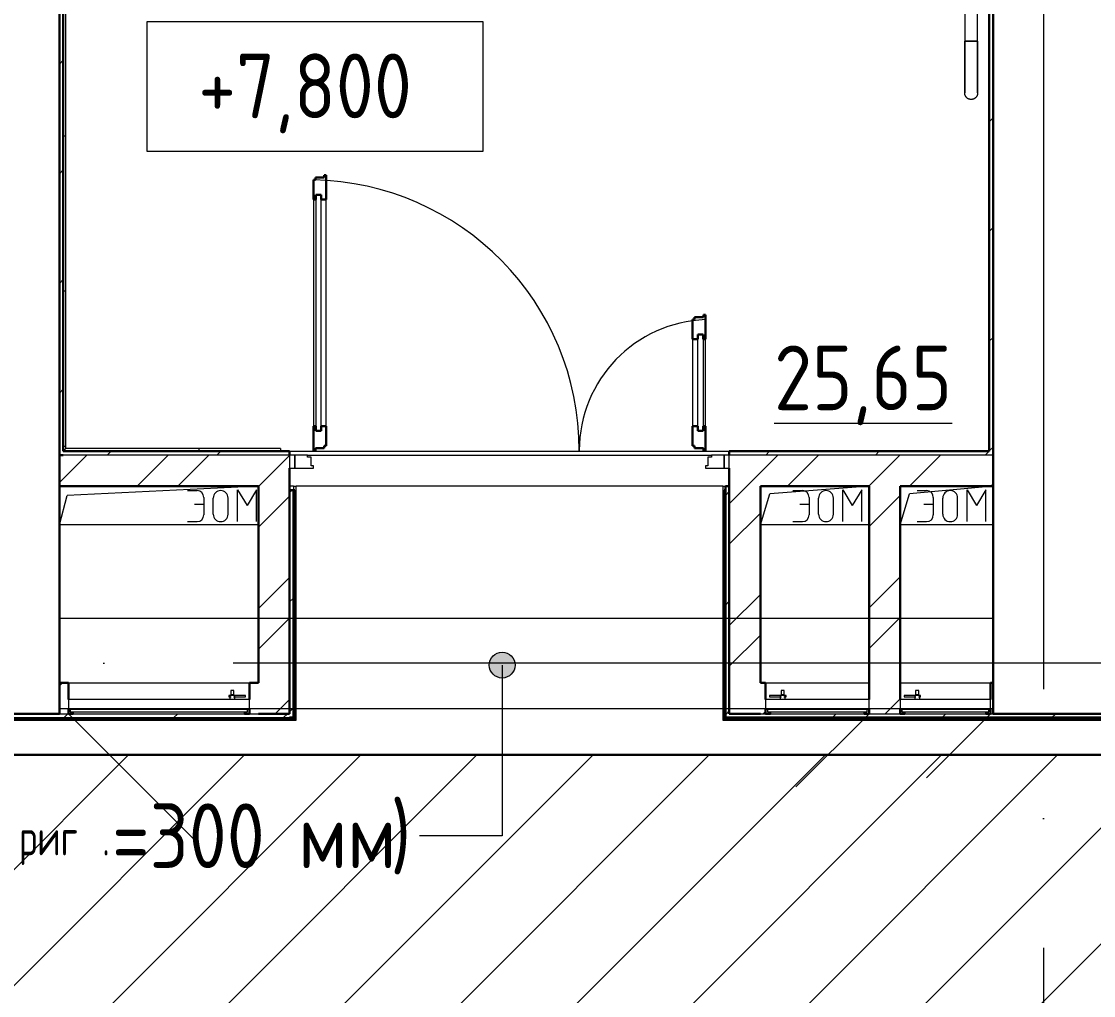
# Model space of a CAD drawing. Header units: millimetres. Extents: x -259809 to 472825, y -397243 to 31861.
# Drawn here: x 264220 to 268364, y -363137 to -359371 of the extents above; entities that cross this region are included whole.
import ezdxf

# ---------------------------------------------------------------- set-up
doc = ezdxf.new("R2010")
doc.units = ezdxf.units.MM
doc.linetypes.add('ADSK_Линия сетки', pattern=[25, 20, -2.5, 0, -2.5])
doc.linetypes.add('ADSK_Сверху', pattern=[450, 300, -150])
for name, color, linetype, lineweight in [('Аннотация', 252, 'Continuous', 18), ('Двери', 252, 'Continuous', 9), ('Линии', 7, 'Continuous', 9), ('лс', 5, 'Continuous', 30), ('Марки помещений', 252, 'Continuous', 20), ('Оборудование', 8, 'Continuous', 18), ('Ограждение', 252, 'Continuous', 9), ('Оси', 252, 'Continuous', 9), ('Отметки', 252, 'Continuous', 9), ('Перекрытие', 252, 'Continuous', 18), ('Стены внутренние', 252, 'Continuous', 18), ('Стены наружные', 252, 'Continuous', 18), ('Стены штриховка', 7, 'Continuous', 9)]:
    doc.layers.add(name, color=color, linetype=linetype, lineweight=lineweight)
doc.layers.add('Двери открывание', color=7, linetype='Continuous', lineweight=9, true_color=0xc0c0c0)
doc.styles.add('GOST Common_2', font='', dxfattribs={"width": 0.9, "height": 250})
doc.styles.add('GOST Common_3', font='', dxfattribs={"height": 3.5})
doc.styles.get('GOST Common_2').set_extended_font_data('GOST type B')
doc.styles.get('GOST Common_3').set_extended_font_data('GOST 2.304 type A')

# ---------------------------------------------------------------- blocks, each defined once
blk = doc.blocks.new('3 этаж')
at = {"layer": 'Аннотация', "lineweight": 9, "true_color": 0x636466}
h = blk.add_hatch(color=251, dxfattribs=at)
edge = h.paths.add_edge_path()
edge.add_arc((266078.2, -9170.2), 50, 0, 360)
at = {"color": 251, "lineweight": 18, "true_color": 0x636466}
for p, q in [((265136.4, -8478.4), (264396.9, -8515.2)), ((264862.4, -8495.7), (264898.9, -8495.7)), ((265055.4, -8493.1), (265091.9, -8553.1)), ((265055.4, -8615.7), (265055.4, -8493.1)), ((265128.4, -8493.1), (265091.9, -8553.1)), ((265128.4, -8615.7), (265128.4, -8493.1)), ((267496.4, -8478.4), (267112.4, -8508.4)), ((267202.4, -8495.7), (267238.9, -8495.7)), ((267395.4, -8493.1), (267431.9, -8553.1)), ((267395.4, -8615.7), (267395.4, -8493.1)), ((267468.4, -8493.1), (267431.9, -8553.1)), ((267468.4, -8615.7), (267468.4, -8493.1)), ((267976.4, -8478.4), (267652.4, -8508.4)), ((267682.4, -8495.7), (267718.9, -8495.7)), ((267875.4, -8493.1), (267911.9, -8553.1)), ((267875.4, -8615.7), (267875.4, -8493.1)), ((267948.4, -8493.1), (267911.9, -8553.1)), ((267948.4, -8615.7), (267948.4, -8493.1)), ((264366.4, -8628.4), (264396.9, -8515.2)), ((264925, -8521.8), (264925, -8589.6)), ((264961.5, -8587), (264961.5, -8524.4)), ((265018.9, -8587), (265018.9, -8524.4)), ((267076.4, -8628.4), (267112.4, -8508.4)), ((267265, -8521.8), (267265, -8589.6)), ((267301.5, -8587), (267301.5, -8524.4)), ((267358.9, -8587), (267358.9, -8524.4)), ((267616.4, -8628.4), (267652.4, -8508.4)), ((267745, -8521.8), (267745, -8589.6)), ((267781.5, -8587), (267781.5, -8524.4)), ((267838.9, -8587), (267838.9, -8524.4)), ((264888.4, -8547.9), (264925, -8547.9)), ((267228.4, -8547.9), (267265, -8547.9)), ((267708.4, -8547.9), (267745, -8547.9)), ((264862.4, -8615.7), (264898.9, -8615.7)), ((267202.4, -8615.7), (267238.9, -8615.7)), ((267682.4, -8615.7), (267718.9, -8615.7)), ((265136.4, -8628.4), (264366.4, -8628.4)), ((267496.4, -8628.4), (267076.4, -8628.4)), ((267976.4, -8628.4), (267616.4, -8628.4))]:
    blk.add_line(p, q, dxfattribs=at)
for centre, radius, start, end in [((264898.9, -8521.8), 26.1, 0, 90), ((264990.2, -8524.4), 28.7, 0, 180), ((267238.9, -8521.8), 26.1, 0, 90), ((267330.2, -8524.4), 28.7, 0, 180), ((267718.9, -8521.8), 26.1, 0, 90), ((267810.2, -8524.4), 28.7, 0, 180), ((264898.9, -8589.6), 26.1, 270, 0), ((264990.2, -8587), 28.7, 180, 0), ((267238.9, -8589.6), 26.1, 270, 0), ((267330.2, -8587), 28.7, 180, 0), ((267718.9, -8589.6), 26.1, 270, 0), ((267810.2, -8587), 28.7, 180, 0)]:
    blk.add_arc(centre, radius, start, end, dxfattribs=at)
at = {"layer": 'Аннотация', "color": 251, "lineweight": 20, "true_color": 0x636466, "extrusion": (0, 0, -1)}
for p, q in [((266004.8, -6682.7), (264704.8, -6682.7)), ((264704.8, -6682.7), (264704.8, -7182.7)), ((266004.8, -7182.7), (266004.8, -6682.7)), ((264704.8, -7182.7), (266004.8, -7182.7))]:
    blk.add_line(p, q, dxfattribs=at)
at = {"layer": 'Аннотация', "color": 251, "lineweight": 9, "true_color": 0x636466}
for p, q in [((266078.2, -9170.2), (266078.2, -9830.1)), ((265765.4, -9830.1), (265759.1, -9830.1)), ((266078.2, -9830.1), (265765.4, -9830.1))]:
    blk.add_line(p, q, dxfattribs=at)
blk.add_circle((266078.2, -9170.2), 50, dxfattribs=at)
at = {"layer": 'Двери', "color": 251, "lineweight": 30, "true_color": 0x636466}
for p, q in [((265390.4, -7285.4), (265356.4, -7285.4)), ((265356.4, -7285.4), (265356.4, -7294.4)), ((265398.4, -7276.4), (265390.4, -7276.4)), ((265390.4, -7276.4), (265390.4, -7285.4)), ((265398.4, -7370.4), (265398.4, -7276.4)), ((265356.4, -7294.4), (265348.4, -7294.4)), ((265348.4, -7294.4), (265348.4, -7370.4)), ((265357.4, -7370.4), (265348.4, -7370.4)), ((265357.4, -7352.4), (265357.4, -7370.4)), ((265378.4, -7352.4), (265357.4, -7352.4)), ((265378.4, -7370.4), (265378.4, -7352.4)), ((265398.4, -7370.4), (265378.4, -7370.4)), ((266856.4, -7825.4), (266822.4, -7825.4)), ((266822.4, -7825.4), (266822.4, -7834.4)), ((266864.4, -7816.4), (266856.4, -7816.4)), ((266856.4, -7816.4), (266856.4, -7825.4)), ((266864.4, -7910.4), (266864.4, -7816.4)), ((266822.4, -7834.4), (266814.4, -7834.4)), ((266814.4, -7834.4), (266814.4, -7910.4)), ((266814.4, -7910.4), (266834.4, -7910.4)), ((266834.4, -7910.4), (266834.4, -7892.4)), ((266834.4, -7892.4), (266855.4, -7892.4)), ((266855.4, -7892.4), (266855.4, -7910.4)), ((266855.4, -7910.4), (266864.4, -7910.4)), ((265348.4, -8246.4), (265348.4, -8340.4)), ((265357.4, -8246.4), (265348.4, -8246.4)), ((265357.4, -8264.4), (265357.4, -8246.4)), ((265378.4, -8246.4), (265378.4, -8264.4)), ((265398.4, -8246.4), (265378.4, -8246.4)), ((265398.4, -8322.4), (265398.4, -8246.4)), ((266814.4, -8246.4), (266814.4, -8322.4)), ((266814.4, -8246.4), (266834.4, -8246.4)), ((266834.4, -8246.4), (266834.4, -8264.4)), ((266855.4, -8246.4), (266864.4, -8246.4)), ((266855.4, -8264.4), (266855.4, -8246.4)), ((266864.4, -8340.4), (266864.4, -8246.4)), ((265378.4, -8264.4), (265357.4, -8264.4)), ((266834.4, -8264.4), (266855.4, -8264.4)), ((265390.4, -8331.4), (265390.4, -8322.4)), ((265390.4, -8322.4), (265398.4, -8322.4)), ((266814.4, -8322.4), (266822.4, -8322.4)), ((266822.4, -8322.4), (266822.4, -8331.4)), ((265348.4, -8340.4), (265356.4, -8340.4)), ((265356.4, -8340.4), (265356.4, -8331.4)), ((265356.4, -8331.4), (265390.4, -8331.4)), ((266822.4, -8331.4), (266856.4, -8331.4)), ((266856.4, -8331.4), (266856.4, -8340.4)), ((266856.4, -8340.4), (266864.4, -8340.4))]:
    blk.add_line(p, q, dxfattribs=at)
at = {"layer": 'Двери', "color": 251, "true_color": 0x636466}
for p, q in [((265348.4, -7370.4), (265348.4, -8246.4)), ((265357.4, -7352.4), (265357.4, -8264.4)), ((265378.4, -7352.4), (265357.4, -7352.4)), ((265378.4, -8264.4), (265378.4, -7352.4)), ((265398.4, -8246.4), (265398.4, -7370.4)), ((266814.4, -7910.4), (266814.4, -8246.4)), ((266834.4, -8264.4), (266834.4, -7892.4)), ((266834.4, -7892.4), (266855.4, -7892.4)), ((266855.4, -7892.4), (266855.4, -8264.4)), ((266864.4, -8246.4), (266864.4, -7910.4)), ((265357.4, -8264.4), (265378.4, -8264.4)), ((266855.4, -8264.4), (266834.4, -8264.4)), ((265256.4, -8358.4), (265256.4, -8408.4)), ((265276.4, -8358.4), (265256.4, -8358.4)), ((265276.4, -8408.4), (265276.4, -8358.4)), ((265325.4, -8358.4), (265276.4, -8358.4)), ((265276.4, -8358.4), (265276.4, -8408.4)), ((265325.4, -8366.4), (265325.4, -8358.4)), ((265339.4, -8366.4), (265325.4, -8366.4)), ((265339.4, -8400.4), (265339.4, -8366.4)), ((266887.4, -8366.4), (266873.4, -8366.4)), ((266873.4, -8366.4), (266873.4, -8400.4)), ((266887.4, -8358.4), (266887.4, -8366.4)), ((266936.4, -8358.4), (266887.4, -8358.4)), ((266956.4, -8358.4), (266936.4, -8358.4)), ((266936.4, -8358.4), (266936.4, -8408.4)), ((266936.4, -8408.4), (266936.4, -8358.4)), ((266956.4, -8408.4), (266956.4, -8358.4)), ((265256.4, -8408.4), (265276.4, -8408.4)), ((265276.4, -8408.4), (265348.4, -8408.4)), ((265348.4, -8400.4), (265339.4, -8400.4)), ((265348.4, -8408.4), (265348.4, -8400.4)), ((266873.4, -8400.4), (266864.4, -8400.4)), ((266864.4, -8400.4), (266864.4, -8408.4)), ((266864.4, -8408.4), (266936.4, -8408.4)), ((266936.4, -8408.4), (266956.4, -8408.4))]:
    blk.add_line(p, q, dxfattribs=at)
at = {"layer": 'Двери открывание', "color": 251, "true_color": 0x636466}
for centre, radius, start, end in [((265330.4, -8340.4), 1046, 0, 89.014), ((266882.4, -8340.4), 506, 92.0386, 180)]:
    blk.add_arc(centre, radius, start, end, dxfattribs=at)
at = {"layer": 'Линии', "color": 251, "linetype": 'ADSK_Сверху', "ltscale": 200, "true_color": 0x636466}
for p, q in [((264366.4, -8988.4), (267976.4, -8988.4)), ((264366.4, -9338.4), (267976.4, -9338.4))]:
    blk.add_line(p, q, dxfattribs=at)
at = {"layer": 'Оборудование', "color": 251, "true_color": 0x636466}
for p, q in [((265028.7, -9268.1), (265028.7, -9285.6)), ((265041, -9268.1), (265028.7, -9268.1)), ((265041, -9285.6), (265041, -9268.1)), ((267156.7, -9268.1), (267156.7, -9285.6)), ((267169, -9268.1), (267156.7, -9268.1)), ((267169, -9285.6), (267169, -9268.1)), ((267676.7, -9268.1), (267676.7, -9285.6)), ((267689, -9268.1), (267676.7, -9268.1)), ((267689, -9285.6), (267689, -9268.1)), ((264401.4, -9303.4), (264401.4, -9339.8)), ((265101.4, -9303.4), (264401.4, -9303.4)), ((265030, -9288.1), (265021.8, -9288.1)), ((265021.8, -9288.1), (265021.8, -9293.1)), ((265021.8, -9293.1), (265030, -9293.1)), ((265025.2, -9287.5), (265025.2, -9303.4)), ((265044.5, -9287.5), (265025.2, -9287.5)), ((265028.7, -9285.6), (265026.8, -9287.5)), ((265041, -9285.6), (265028.7, -9285.6)), ((265085.5, -9288.1), (265039.7, -9288.1)), ((265039.7, -9293.1), (265085.5, -9293.1)), ((265042.9, -9287.5), (265041, -9285.6)), ((265044.5, -9303.4), (265044.5, -9287.5)), ((265085.5, -9293.1), (265085.5, -9288.1)), ((265101.4, -9339.8), (265101.4, -9303.4)), ((267096.4, -9303.4), (267096.4, -9339.8)), ((267496.4, -9303.4), (267096.4, -9303.4)), ((267112.2, -9288.1), (267112.2, -9293.1)), ((267158, -9288.1), (267112.2, -9288.1)), ((267112.2, -9293.1), (267158, -9293.1)), ((267153.2, -9287.5), (267153.2, -9303.4)), ((267172.5, -9287.5), (267153.2, -9287.5)), ((267156.7, -9285.6), (267154.8, -9287.5)), ((267169, -9285.6), (267156.7, -9285.6)), ((267175.9, -9288.1), (267167.7, -9288.1)), ((267167.7, -9293.1), (267175.9, -9293.1)), ((267170.9, -9287.5), (267169, -9285.6)), ((267172.5, -9303.4), (267172.5, -9287.5)), ((267175.9, -9293.1), (267175.9, -9288.1)), ((267496.4, -9339.8), (267496.4, -9303.4)), ((267616.4, -9303.4), (267616.4, -9339.8)), ((267966.4, -9303.4), (267616.4, -9303.4)), ((267632.2, -9288.1), (267632.2, -9293.1)), ((267678, -9288.1), (267632.2, -9288.1)), ((267632.2, -9293.1), (267678, -9293.1)), ((267673.2, -9287.5), (267673.2, -9303.4)), ((267692.5, -9287.5), (267673.2, -9287.5)), ((267676.7, -9285.6), (267674.8, -9287.5)), ((267689, -9285.6), (267676.7, -9285.6)), ((267695.9, -9288.1), (267687.7, -9288.1)), ((267687.7, -9293.1), (267695.9, -9293.1)), ((267690.9, -9287.5), (267689, -9285.6)), ((267692.5, -9303.4), (267692.5, -9287.5)), ((267695.9, -9293.1), (267695.9, -9288.1)), ((267966.4, -9339.8), (267966.4, -9303.4)), ((264401.4, -9358.4), (264896.3, -9853.4)), ((264402.3, -9340.7), (265100.4, -9340.7)), ((264408.4, -9340.7), (264408.4, -9350.5)), ((264409.3, -9351.4), (265093.4, -9351.4)), ((264420.4, -9353), (264420.4, -9358.4)), ((264420.4, -9358.4), (265082.4, -9358.4)), ((265082.4, -9358.4), (265082.4, -9353)), ((265094.4, -9350.5), (265094.4, -9340.7)), ((267097.3, -9340.7), (267495.4, -9340.7)), ((267103.4, -9340.7), (267103.4, -9350.5)), ((267104.3, -9351.4), (267488.4, -9351.4)), ((267115.4, -9353), (267115.4, -9358.4)), ((267115.4, -9358.4), (267477.4, -9358.4)), ((267496.4, -9358.4), (267213.5, -9641.3)), ((267477.4, -9358.4), (267477.4, -9353)), ((267489.4, -9350.5), (267489.4, -9340.7)), ((267617.3, -9340.7), (267965.4, -9340.7)), ((267623.4, -9340.7), (267623.4, -9350.5)), ((267624.3, -9351.4), (267958.4, -9351.4)), ((267635.4, -9353), (267635.4, -9358.4)), ((267635.4, -9358.4), (267947.4, -9358.4)), ((267966.4, -9358.4), (267718.9, -9605.9)), ((267938.4, -9350.5), (267938.4, -9351.7)), ((267938.4, -9351.7), (267938.4, -9350.5)), ((267947.4, -9358.4), (267947.4, -9353)), ((267959.4, -9350.5), (267959.4, -9340.7))]:
    blk.add_line(p, q, dxfattribs=at)
for points, knots in [([(264401.4, -9339.8), (264401.4, -9339.9), (264401.4, -9340.1), (264401.5, -9340.3), (264401.6, -9340.5), (264401.8, -9340.6), (264401.9, -9340.7), (264402.1, -9340.7), (264402.2, -9340.7), (264402.3, -9340.7)], [-1, -1, -1, -1, -0.833333, -0.666667, -0.5, -0.333333, -0.25, -0.166667, 0, 0, 0, 0]), ([(264408.4, -9350.5), (264408.4, -9350.6), (264408.4, -9350.7), (264408.5, -9351), (264408.6, -9351.1), (264408.7, -9351.2), (264408.8, -9351.3), (264408.9, -9351.4), (264409.1, -9351.4), (264409.2, -9351.4), (264409.3, -9351.4)], [-1, -1, -1, -1, -0.833333, -0.666667, -0.541667, -0.416667, -0.333333, -0.25, -0.166667, 0, 0, 0, 0]), ([(264418.8, -9351.4), (264419, -9351.4), (264419.2, -9351.5), (264419.4, -9351.6), (264419.6, -9351.6), (264419.8, -9351.8), (264419.9, -9351.9), (264420, -9352), (264420.2, -9352.2), (264420.2, -9352.4), (264420.3, -9352.6), (264420.4, -9352.8), (264420.4, -9353)], [-1, -1, -1, -1, -0.833333, -0.75, -0.666667, -0.583333, -0.5, -0.416667, -0.333333, -0.25, -0.166667, 0, 0, 0, 0]), ([(265082.4, -9353), (265082.4, -9352.8), (265082.4, -9352.6), (265082.5, -9352.4), (265082.6, -9352.2), (265082.7, -9352), (265082.8, -9351.9), (265083, -9351.8), (265083.1, -9351.6), (265083.3, -9351.6), (265083.6, -9351.5), (265083.8, -9351.4), (265083.9, -9351.4)], [0, 0, 0, 0, 0.166667, 0.25, 0.333333, 0.416667, 0.5, 0.583333, 0.666667, 0.75, 0.833333, 1, 1, 1, 1]), ([(265093.4, -9351.4), (265093.5, -9351.4), (265093.6, -9351.4), (265093.8, -9351.4), (265093.9, -9351.3), (265094, -9351.2), (265094.1, -9351.1), (265094.2, -9351), (265094.3, -9350.7), (265094.4, -9350.6), (265094.4, -9350.5)], [0, 0, 0, 0, 0.166667, 0.25, 0.333333, 0.416667, 0.541667, 0.666667, 0.833333, 1, 1, 1, 1]), ([(265100.4, -9340.7), (265100.5, -9340.7), (265100.6, -9340.7), (265100.8, -9340.7), (265100.9, -9340.6), (265101.1, -9340.5), (265101.2, -9340.3), (265101.3, -9340.1), (265101.4, -9339.9), (265101.4, -9339.8)], [0, 0, 0, 0, 0.166667, 0.25, 0.333333, 0.5, 0.666667, 0.833333, 1, 1, 1, 1]), ([(267096.4, -9339.8), (267096.4, -9339.9), (267096.4, -9340.1), (267096.5, -9340.3), (267096.6, -9340.4), (267096.7, -9340.6), (267096.9, -9340.7), (267097.1, -9340.7), (267097.2, -9340.7), (267097.3, -9340.7)], [0, 0, 0, 0, 0.166667, 0.333333, 0.458333, 0.583333, 0.708333, 0.833333, 1, 1, 1, 1]), ([(267103.4, -9350.5), (267103.4, -9350.6), (267103.4, -9350.7), (267103.5, -9351), (267103.6, -9351.1), (267103.7, -9351.2), (267103.8, -9351.3), (267103.9, -9351.4), (267104.1, -9351.4), (267104.2, -9351.4), (267104.3, -9351.4)], [0, 0, 0, 0, 0.166667, 0.333333, 0.458333, 0.583333, 0.666667, 0.75, 0.833333, 1, 1, 1, 1]), ([(267113.8, -9351.4), (267114, -9351.4), (267114.2, -9351.5), (267114.4, -9351.6), (267114.6, -9351.6), (267114.8, -9351.8), (267114.9, -9351.9), (267115, -9352), (267115.2, -9352.2), (267115.2, -9352.4), (267115.3, -9352.6), (267115.4, -9352.8), (267115.4, -9353)], [0, 0, 0, 0, 0.166667, 0.25, 0.333333, 0.416667, 0.5, 0.583333, 0.666667, 0.75, 0.833333, 1, 1, 1, 1]), ([(267477.4, -9353), (267477.4, -9352.8), (267477.4, -9352.6), (267477.5, -9352.4), (267477.6, -9352.2), (267477.7, -9352), (267477.8, -9351.9), (267478, -9351.8), (267478.1, -9351.6), (267478.3, -9351.6), (267478.6, -9351.5), (267478.8, -9351.4), (267478.9, -9351.4)], [-1, -1, -1, -1, -0.833333, -0.75, -0.666667, -0.583333, -0.5, -0.416667, -0.333333, -0.25, -0.166667, 0, 0, 0, 0]), ([(267488.4, -9351.4), (267488.5, -9351.4), (267488.6, -9351.4), (267488.8, -9351.4), (267488.9, -9351.3), (267489, -9351.2), (267489.1, -9351.1), (267489.2, -9351), (267489.3, -9350.7), (267489.4, -9350.6), (267489.4, -9350.5)], [-1, -1, -1, -1, -0.833333, -0.75, -0.666667, -0.583333, -0.458333, -0.333333, -0.166667, 0, 0, 0, 0]), ([(267495.4, -9340.7), (267495.5, -9340.7), (267495.6, -9340.7), (267495.8, -9340.7), (267496, -9340.6), (267496.1, -9340.4), (267496.3, -9340.3), (267496.3, -9340.1), (267496.4, -9339.9), (267496.4, -9339.8)], [-1, -1, -1, -1, -0.833333, -0.75, -0.583333, -0.458333, -0.333333, -0.166667, 0, 0, 0, 0]), ([(267616.4, -9339.8), (267616.4, -9339.9), (267616.4, -9340.1), (267616.5, -9340.3), (267616.6, -9340.4), (267616.7, -9340.6), (267616.9, -9340.7), (267617.1, -9340.7), (267617.2, -9340.7), (267617.3, -9340.7)], [0, 0, 0, 0, 0.166667, 0.333333, 0.458333, 0.583333, 0.708333, 0.833333, 1, 1, 1, 1]), ([(267623.4, -9350.5), (267623.4, -9350.6), (267623.4, -9350.7), (267623.5, -9351), (267623.6, -9351.1), (267623.7, -9351.2), (267623.8, -9351.3), (267623.9, -9351.4), (267624.1, -9351.4), (267624.2, -9351.4), (267624.3, -9351.4)], [0, 0, 0, 0, 0.166667, 0.333333, 0.458333, 0.583333, 0.666667, 0.75, 0.833333, 1, 1, 1, 1]), ([(267633.8, -9351.4), (267634, -9351.4), (267634.2, -9351.5), (267634.4, -9351.6), (267634.6, -9351.6), (267634.8, -9351.8), (267634.9, -9351.9), (267635, -9352), (267635.2, -9352.2), (267635.2, -9352.4), (267635.3, -9352.6), (267635.4, -9352.8), (267635.4, -9353)], [0, 0, 0, 0, 0.166667, 0.25, 0.333333, 0.416667, 0.5, 0.583333, 0.666667, 0.75, 0.833333, 1, 1, 1, 1]), ([(267947.4, -9353), (267947.4, -9352.8), (267947.4, -9352.6), (267947.5, -9352.4), (267947.6, -9352.2), (267947.7, -9352), (267947.8, -9351.9), (267948, -9351.8), (267948.1, -9351.6), (267948.3, -9351.6), (267948.6, -9351.5), (267948.8, -9351.4), (267948.9, -9351.4)], [-1, -1, -1, -1, -0.833333, -0.75, -0.666667, -0.583333, -0.5, -0.416667, -0.333333, -0.25, -0.166667, 0, 0, 0, 0]), ([(267958.4, -9351.4), (267958.5, -9351.4), (267958.6, -9351.4), (267958.8, -9351.4), (267958.9, -9351.3), (267959, -9351.2), (267959.1, -9351.1), (267959.2, -9351), (267959.3, -9350.7), (267959.4, -9350.6), (267959.4, -9350.5)], [-1, -1, -1, -1, -0.833333, -0.75, -0.666667, -0.583333, -0.458333, -0.333333, -0.166667, 0, 0, 0, 0]), ([(267965.4, -9340.7), (267965.5, -9340.7), (267965.6, -9340.7), (267965.8, -9340.7), (267966, -9340.6), (267966.1, -9340.4), (267966.3, -9340.3), (267966.3, -9340.1), (267966.4, -9339.9), (267966.4, -9339.8)], [-1, -1, -1, -1, -0.833333, -0.75, -0.583333, -0.458333, -0.333333, -0.166667, 0, 0, 0, 0])]:
    blk.add_open_spline(points, degree=3, knots=knots, dxfattribs=at)
at = {"layer": 'Ограждение', "color": 251, "true_color": 0x636466}
for p, q in [((267866.4, -6464.3), (267866.4, -6758.4)), ((267916.4, -6758.4), (267916.4, -6464.3)), ((264391.4, -8333.4), (264391.4, -6543.4)), ((267866.4, -6758.4), (267916.4, -6758.4)), ((267866.4, -6758.4), (267866.4, -6766.4)), ((267866.4, -6760.6), (267866.4, -6758.4)), ((267891.4, -6758.4), (267866.4, -6758.4)), ((267866.4, -6768.6), (267866.4, -6760.6)), ((267866.4, -6766.4), (267866.4, -6774.4)), ((267866.4, -6776.6), (267866.4, -6768.6)), ((267866.4, -6774.4), (267866.4, -6782.4)), ((267866.4, -6784.5), (267866.4, -6776.6)), ((267866.4, -6782.4), (267866.4, -6790.3)), ((267866.4, -6792.4), (267866.4, -6784.5)), ((267866.4, -6790.3), (267866.4, -6798.2)), ((267866.4, -6800.3), (267866.4, -6792.4)), ((267916.4, -6758.4), (267891.4, -6758.4)), ((267916.4, -6758.4), (267916.4, -6766.4)), ((267916.4, -6760.6), (267916.4, -6758.4)), ((267916.4, -6768.6), (267916.4, -6760.6)), ((267916.4, -6766.4), (267916.4, -6774.4)), ((267916.4, -6776.6), (267916.4, -6768.6)), ((267916.4, -6774.4), (267916.4, -6782.4)), ((267916.4, -6784.5), (267916.4, -6776.6)), ((267916.4, -6782.4), (267916.4, -6790.3)), ((267916.4, -6792.4), (267916.4, -6784.5)), ((267916.4, -6790.3), (267916.4, -6798.2)), ((267916.4, -6800.3), (267916.4, -6792.4)), ((267866.4, -6798.2), (267866.4, -6806)), ((267866.4, -6808.1), (267866.4, -6800.3)), ((267866.4, -6806), (267866.4, -6813.7)), ((267866.4, -6815.8), (267866.4, -6808.1)), ((267866.4, -6813.7), (267866.4, -6821.4)), ((267866.4, -6823.4), (267866.4, -6815.8)), ((267866.4, -6821.4), (267866.4, -6828.9)), ((267866.4, -6830.9), (267866.4, -6823.4)), ((267866.4, -6828.9), (267866.4, -6836.3)), ((267866.4, -6838.3), (267866.4, -6830.9)), ((267866.4, -6836.3), (267866.4, -6843.6)), ((267866.4, -6845.6), (267866.4, -6838.3)), ((267916.4, -6798.2), (267916.4, -6806)), ((267916.4, -6808.1), (267916.4, -6800.3)), ((267916.4, -6806), (267916.4, -6813.7)), ((267916.4, -6815.8), (267916.4, -6808.1)), ((267916.4, -6813.7), (267916.4, -6821.4)), ((267916.4, -6823.4), (267916.4, -6815.8)), ((267916.4, -6821.4), (267916.4, -6828.9)), ((267916.4, -6830.9), (267916.4, -6823.4)), ((267916.4, -6828.9), (267916.4, -6836.3)), ((267916.4, -6838.3), (267916.4, -6830.9)), ((267916.4, -6836.3), (267916.4, -6843.6)), ((267916.4, -6845.6), (267916.4, -6838.3)), ((267866.4, -6843.6), (267866.4, -6850.8)), ((267866.4, -6852.7), (267866.4, -6845.6)), ((267866.4, -6850.8), (267866.4, -6857.8)), ((267866.4, -6859.7), (267866.4, -6852.7)), ((267866.4, -6857.8), (267866.4, -6864.7)), ((267866.4, -6866.5), (267866.4, -6859.7)), ((267866.4, -6864.7), (267866.4, -6871.4)), ((267866.4, -6873.1), (267866.4, -6866.5)), ((267866.4, -6871.4), (267866.4, -6877.9)), ((267866.4, -6879.6), (267866.4, -6873.1)), ((267866.4, -6877.9), (267866.4, -6884.2)), ((267866.4, -6885.9), (267866.4, -6879.6)), ((267916.4, -6843.6), (267916.4, -6850.8)), ((267916.4, -6852.7), (267916.4, -6845.6)), ((267916.4, -6850.8), (267916.4, -6857.8)), ((267916.4, -6859.7), (267916.4, -6852.7)), ((267916.4, -6857.8), (267916.4, -6864.7)), ((267916.4, -6866.5), (267916.4, -6859.7)), ((267916.4, -6864.7), (267916.4, -6871.4)), ((267916.4, -6873.1), (267916.4, -6866.5)), ((267916.4, -6871.4), (267916.4, -6877.9)), ((267916.4, -6879.6), (267916.4, -6873.1)), ((267916.4, -6877.9), (267916.4, -6884.2)), ((267916.4, -6885.9), (267916.4, -6879.6)), ((267866.4, -6884.2), (267866.4, -6890.3)), ((267866.4, -6891.9), (267866.4, -6885.9)), ((267866.4, -6890.3), (267866.4, -6896.2)), ((267866.4, -6897.8), (267866.4, -6891.9)), ((267866.4, -6896.2), (267866.4, -6901.9)), ((267866.4, -6903.4), (267866.4, -6897.8)), ((267866.4, -6901.9), (267866.4, -6907.4)), ((267866.4, -6908.8), (267866.4, -6903.4)), ((267866.4, -6907.4), (267866.4, -6912.6)), ((267866.4, -6914), (267866.4, -6908.8)), ((267866.4, -6912.6), (267866.4, -6917.6)), ((267866.4, -6918.9), (267866.4, -6914)), ((267866.4, -6917.6), (267866.4, -6922.3)), ((267866.4, -6923.5), (267866.4, -6918.9)), ((267916.4, -6884.2), (267916.4, -6890.3)), ((267916.4, -6891.9), (267916.4, -6885.9)), ((267916.4, -6890.3), (267916.4, -6896.2)), ((267916.4, -6897.8), (267916.4, -6891.9)), ((267916.4, -6896.2), (267916.4, -6901.9)), ((267916.4, -6903.4), (267916.4, -6897.8)), ((267916.4, -6901.9), (267916.4, -6907.4)), ((267916.4, -6908.8), (267916.4, -6903.4)), ((267916.4, -6907.4), (267916.4, -6912.6)), ((267916.4, -6914), (267916.4, -6908.8)), ((267916.4, -6912.6), (267916.4, -6917.6)), ((267916.4, -6918.9), (267916.4, -6914)), ((267916.4, -6917.6), (267916.4, -6922.3)), ((267916.4, -6923.5), (267916.4, -6918.9)), ((267866.4, -6922.3), (267866.4, -6926.7)), ((267866.4, -6927.9), (267866.4, -6923.5)), ((267866.4, -6926.7), (267866.4, -6930.9)), ((267866.4, -6932), (267866.4, -6927.9)), ((267866.4, -6930.9), (267866.4, -6934.8)), ((267866.4, -6935.8), (267866.4, -6932)), ((267866.4, -6934.8), (267866.4, -6938.5)), ((267866.4, -6939.4), (267866.4, -6935.8)), ((267866.4, -6938.5), (267866.4, -6941.8)), ((267866.4, -6942.7), (267866.4, -6939.4)), ((267866.4, -6941.8), (267866.4, -6944.9)), ((267866.4, -6945.6), (267866.4, -6942.7)), ((267866.4, -6944.9), (267866.4, -6947.6)), ((267866.4, -6948.3), (267866.4, -6945.6)), ((267866.4, -6947.6), (267866.4, -6950)), ((267866.4, -6950.7), (267866.4, -6948.3)), ((267866.4, -6950), (267866.4, -6952.2)), ((267866.4, -6952.7), (267866.4, -6950.7)), ((267866.4, -6952.2), (267866.4, -6954)), ((267866.4, -6954.5), (267866.4, -6952.7)), ((267866.4, -6954), (267866.4, -6955.5)), ((267866.4, -6955.9), (267866.4, -6954.5)), ((267866.4, -6955.5), (267866.4, -6956.7)), ((267866.4, -6957), (267866.4, -6955.9)), ((267866.4, -6956.7), (267866.4, -6957.6)), ((267866.4, -6957.8), (267866.4, -6957)), ((267866.4, -6957.6), (267866.4, -6958.2)), ((267866.4, -6958.3), (267866.4, -6957.8)), ((267866.4, -6958.2), (267866.4, -6958.4)), ((267866.4, -6958.4), (267866.4, -6958.3)), ((267866.4, -6958.7), (267866.4, -6958.4)), ((267866.4, -6958.4), (267866.4, -6958.4)), ((267866.4, -6959.7), (267866.4, -6958.7)), ((267866.5, -6960.7), (267866.4, -6959.7)), ((267866.6, -6961.7), (267866.5, -6960.7)), ((267866.7, -6962.7), (267866.6, -6961.7)), ((267866.9, -6963.7), (267866.7, -6962.7)), ((267916, -6962.4), (267915.9, -6963.4)), ((267916.2, -6961.4), (267916, -6962.4)), ((267916.3, -6960.4), (267916.2, -6961.4)), ((267916.4, -6958.4), (267916.3, -6959.4)), ((267916.3, -6959.4), (267916.3, -6960.4)), ((267916.4, -6922.3), (267916.4, -6926.7)), ((267916.4, -6927.9), (267916.4, -6923.5)), ((267916.4, -6926.7), (267916.4, -6930.9)), ((267916.4, -6932), (267916.4, -6927.9)), ((267916.4, -6930.9), (267916.4, -6934.8)), ((267916.4, -6935.8), (267916.4, -6932)), ((267916.4, -6934.8), (267916.4, -6938.5)), ((267916.4, -6939.4), (267916.4, -6935.8)), ((267916.4, -6938.5), (267916.4, -6941.8)), ((267916.4, -6942.7), (267916.4, -6939.4)), ((267916.4, -6941.8), (267916.4, -6944.9)), ((267916.4, -6945.6), (267916.4, -6942.7)), ((267916.4, -6944.9), (267916.4, -6947.6)), ((267916.4, -6948.3), (267916.4, -6945.6)), ((267916.4, -6947.6), (267916.4, -6950)), ((267916.4, -6950.7), (267916.4, -6948.3)), ((267916.4, -6950), (267916.4, -6952.2)), ((267916.4, -6952.7), (267916.4, -6950.7)), ((267916.4, -6952.2), (267916.4, -6954)), ((267916.4, -6954.5), (267916.4, -6952.7)), ((267916.4, -6954), (267916.4, -6955.5)), ((267916.4, -6955.9), (267916.4, -6954.5)), ((267916.4, -6955.5), (267916.4, -6956.7)), ((267916.4, -6957), (267916.4, -6955.9)), ((267916.4, -6956.7), (267916.4, -6957.6)), ((267916.4, -6957.8), (267916.4, -6957)), ((267916.4, -6957.6), (267916.4, -6958.2)), ((267916.4, -6958.3), (267916.4, -6957.8)), ((267916.4, -6958.2), (267916.4, -6958.4)), ((267916.4, -6958.4), (267916.4, -6958.3)), ((267916.4, -6958.4), (267916.4, -6958.4)), ((267867.1, -6964.6), (267866.9, -6963.7)), ((267867.4, -6965.6), (267867.1, -6964.6)), ((267867.7, -6966.6), (267867.4, -6965.6)), ((267868.1, -6967.5), (267867.7, -6966.6)), ((267868.4, -6968.4), (267868.1, -6967.5)), ((267868.9, -6969.3), (267868.4, -6968.4)), ((267869.3, -6970.2), (267868.9, -6969.3)), ((267869.8, -6971.1), (267869.3, -6970.2)), ((267870.3, -6972), (267869.8, -6971.1)), ((267870.9, -6972.8), (267870.3, -6972)), ((267871.5, -6973.6), (267870.9, -6972.8)), ((267872.1, -6974.4), (267871.5, -6973.6)), ((267872.7, -6975.1), (267872.1, -6974.4)), ((267873.4, -6975.9), (267872.7, -6975.1)), ((267874.1, -6976.6), (267873.4, -6975.9)), ((267874.9, -6977.2), (267874.1, -6976.6)), ((267875.6, -6977.9), (267874.9, -6977.2)), ((267876.4, -6978.5), (267875.6, -6977.9)), ((267877.2, -6979.1), (267876.4, -6978.5)), ((267878.1, -6979.6), (267877.2, -6979.1)), ((267878.9, -6980.1), (267878.1, -6979.6)), ((267879.8, -6980.6), (267878.9, -6980.1)), ((267880.7, -6981.1), (267879.8, -6980.6)), ((267881.6, -6981.5), (267880.7, -6981.1)), ((267882.6, -6981.8), (267881.6, -6981.5)), ((267883.5, -6982.2), (267882.6, -6981.8)), ((267884.4, -6982.5), (267883.5, -6982.2)), ((267885.4, -6982.7), (267884.4, -6982.5)), ((267886.4, -6982.9), (267885.4, -6982.7)), ((267887.4, -6983.1), (267886.4, -6982.9)), ((267888.4, -6983.3), (267887.4, -6983.1)), ((267889.4, -6983.4), (267888.4, -6983.3)), ((267890.4, -6983.4), (267889.4, -6983.4)), ((267891.4, -6983.4), (267890.4, -6983.4)), ((267891.6, -6983.4), (267891.4, -6983.4)), ((267892.6, -6983.4), (267891.6, -6983.4)), ((267893.6, -6983.3), (267892.6, -6983.4)), ((267894.6, -6983.2), (267893.6, -6983.3)), ((267895.6, -6983.1), (267894.6, -6983.2)), ((267896.6, -6982.9), (267895.6, -6983.1)), ((267897.6, -6982.7), (267896.6, -6982.9)), ((267898.5, -6982.4), (267897.6, -6982.7)), ((267899.5, -6982.1), (267898.5, -6982.4)), ((267900.4, -6981.7), (267899.5, -6982.1)), ((267901.3, -6981.4), (267900.4, -6981.7)), ((267902.2, -6980.9), (267901.3, -6981.4)), ((267903.1, -6980.5), (267902.2, -6980.9)), ((267904, -6980), (267903.1, -6980.5)), ((267904.9, -6979.5), (267904, -6980)), ((267905.7, -6978.9), (267904.9, -6979.5)), ((267906.5, -6978.3), (267905.7, -6978.9)), ((267907.3, -6977.7), (267906.5, -6978.3)), ((267908, -6977.1), (267907.3, -6977.7)), ((267908.8, -6976.4), (267908, -6977.1)), ((267909.5, -6975.7), (267908.8, -6976.4)), ((267910.2, -6974.9), (267909.5, -6975.7)), ((267910.8, -6974.2), (267910.2, -6974.9)), ((267911.4, -6973.4), (267910.8, -6974.2)), ((267912, -6972.6), (267911.4, -6973.4)), ((267912.5, -6971.7), (267912, -6972.6)), ((267913.1, -6970.9), (267912.5, -6971.7)), ((267913.5, -6970), (267913.1, -6970.9)), ((267914, -6969.1), (267913.5, -6970)), ((267914.4, -6968.2), (267914, -6969.1)), ((267914.8, -6967.3), (267914.4, -6968.2)), ((267915.1, -6966.3), (267914.8, -6967.3)), ((267915.4, -6965.4), (267915.1, -6966.3)), ((267915.6, -6964.4), (267915.4, -6965.4)), ((267915.9, -6963.4), (267915.6, -6964.4)), ((264391.4, -8333.4), (264381.4, -8343.4)), ((265221.4, -8333.4), (264391.4, -8333.4)), ((265221.4, -8333.4), (265221.4, -8343.4)), ((265271.4, -8478.4), (265281.4, -8478.4)), ((265271.4, -8478.4), (265271.4, -8493.4)), ((265281.4, -9383.4), (265281.4, -8478.4)), ((266931.4, -8478.4), (266941.4, -8478.4)), ((266931.4, -8478.4), (266931.4, -9383.4)), ((263336.4, -9383.4), (265281.4, -9383.4)), ((265281.4, -9383.4), (265276.4, -9378.4)), ((266931.4, -9383.4), (266936.4, -9378.4)), ((266931.4, -9383.4), (270186.4, -9383.4))]:
    blk.add_line(p, q, dxfattribs=at)
at = {"layer": 'Ограждение', "color": 251, "linetype": 'Continuous', "true_color": 0x636466}
for p, q in [((264381.4, -7123.7), (264391.4, -7123.7)), ((264381.4, -7723.7), (264391.4, -7723.7)), ((264381.4, -8323.7), (264391.4, -8323.7)), ((264907.3, -8343.4), (264907.3, -8333.4))]:
    blk.add_line(p, q, dxfattribs=at)
at = {"layer": 'Оси', "color": 251, "linetype": 'ADSK_Линия сетки', "ltscale": 200, "true_color": 0x636466}
for p, q in [((268171.4, -263.4), (268171.4, -30119.6)), ((314038.7, -9163.4), (237099.1, -9163.4))]:
    blk.add_line(p, q, dxfattribs=at)
at = {"layer": 'Отметки', "color": 251, "lineweight": 20, "true_color": 0x636466}
blk.add_line((265339.3, -7182.7), (265354.8, -7182.7), dxfattribs=at)
at = {"layer": 'Перекрытие', "color": 251, "true_color": 0x636466}
for p, q in [((265136.4, -8628.4), (264366.4, -8628.4)), ((267496.4, -8628.4), (267076.4, -8628.4)), ((267976.4, -8628.4), (267616.4, -8628.4))]:
    blk.add_line(p, q, dxfattribs=at)
at = {"layer": 'Стены внутренние', "color": 251, "lineweight": 30, "true_color": 0x636466}
for p, q in [((264366.4, -8358.4), (264366.4, -1163.4)), ((264366.4, -9358.4), (264366.4, -8478.4)), ((267976.4, -8478.4), (267976.4, -9358.4)), ((263976.4, -9358.4), (264366.4, -9358.4))]:
    blk.add_line(p, q, dxfattribs=at)
at = {"layer": 'Стены наружные', "color": 251, "lineweight": 30, "true_color": 0x636466}
for p, q in [((264381.4, -8343.4), (264381.4, -1178.4)), ((267961.4, -8343.4), (267961.4, -1178.4)), ((267976.4, -8478.4), (267976.4, -1163.4)), ((264381.4, -8358.4), (264366.4, -8358.4)), ((264366.4, -8478.4), (264366.4, -8358.4)), ((265256.4, -8343.4), (264381.4, -8343.4)), ((265256.4, -8358.4), (265256.4, -8343.4)), ((267961.4, -8343.4), (266956.4, -8343.4)), ((266956.4, -8343.4), (266956.4, -8358.4)), ((265256.4, -8408.4), (265256.4, -9358.4)), ((266956.4, -8408.4), (266956.4, -8478.4)), ((264366.4, -8478.4), (265136.4, -8478.4)), ((265136.4, -8478.4), (265136.4, -9238.4)), ((265276.4, -8493.4), (265256.4, -8493.4)), ((265271.4, -9373.4), (265271.4, -8493.4)), ((265276.4, -9378.4), (265276.4, -8493.4)), ((266941.4, -8493.4), (266936.4, -8493.4)), ((266936.4, -8493.4), (266936.4, -9378.4)), ((266956.4, -8478.4), (266941.4, -8478.4)), ((266941.4, -9373.4), (266941.4, -8478.4)), ((266956.4, -9358.4), (266956.4, -8478.4)), ((267076.4, -8478.4), (267496.4, -8478.4)), ((267076.4, -9238.4), (267076.4, -8478.4)), ((267496.4, -8478.4), (267496.4, -9303.4)), ((267616.4, -8478.4), (267976.4, -8478.4)), ((267616.4, -9303.4), (267616.4, -8478.4)), ((264401.4, -9238.4), (264366.4, -9238.4)), ((264401.4, -9303.4), (264401.4, -9238.4)), ((265136.4, -9238.4), (265101.4, -9238.4)), ((265101.4, -9238.4), (265101.4, -9303.4)), ((267096.4, -9238.4), (267076.4, -9238.4)), ((267096.4, -9303.4), (267096.4, -9238.4)), ((267976.4, -9238.4), (267966.4, -9238.4)), ((267966.4, -9238.4), (267966.4, -9303.4)), ((264401.4, -9358.4), (264401.4, -9340.1)), ((264420.4, -9358.4), (264401.4, -9358.4)), ((265101.4, -9358.4), (265082.4, -9358.4)), ((265101.4, -9340.1), (265101.4, -9358.4)), ((265136.4, -9358.4), (265256.4, -9358.4)), ((266956.4, -9358.4), (267076.4, -9358.4)), ((267096.4, -9358.4), (267096.4, -9340.1)), ((267115.4, -9358.4), (267096.4, -9358.4)), ((267496.4, -9358.4), (267477.4, -9358.4)), ((267496.4, -9340.1), (267496.4, -9358.4)), ((267616.4, -9358.4), (267616.4, -9340.1)), ((267635.4, -9358.4), (267616.4, -9358.4)), ((267966.4, -9358.4), (267947.4, -9358.4)), ((267966.4, -9340.1), (267966.4, -9358.4)), ((270161.8, -9358.4), (267976.4, -9358.4)), ((263351.4, -9378.4), (265276.4, -9378.4)), ((265256.4, -9373.4), (265271.4, -9373.4)), ((266936.4, -9378.4), (270161.8, -9378.4)), ((266941.4, -9373.4), (270161.8, -9373.4))]:
    blk.add_line(p, q, dxfattribs=at)
at = {"layer": 'Стены наружные', "color": 251, "linetype": 'Continuous', "lineweight": 9, "true_color": 0x636466}
for p, q in [((264366.4, -6846.3), (264381.4, -6831.3)), ((267961.4, -7069.7), (267976.4, -7054.7)), ((264366.4, -7270.6), (264381.4, -7255.6)), ((267961.4, -7494), (267976.4, -7479)), ((264366.4, -7694.8), (264381.4, -7679.8)), ((267961.4, -7918.2), (267976.4, -7903.2)), ((264366.4, -8119.1), (264381.4, -8104.1)), ((267961.4, -8342.5), (267976.4, -8327.5)), ((264366.4, -8464.5), (264472.4, -8358.4)), ((264551.3, -8358.4), (264566.3, -8343.4)), ((264666.7, -8478.4), (264786.7, -8358.4)), ((264823.9, -8478.4), (264943.9, -8358.4)), ((264975.5, -8358.4), (264990.5, -8343.4)), ((265138.2, -8478.4), (265256.4, -8360.3)), ((267024.1, -8478.4), (267144.1, -8358.4)), ((267096.9, -8358.4), (267111.9, -8343.4)), ((267181.2, -8478.4), (267301.2, -8358.4)), ((267495.5, -8478.4), (267615.5, -8358.4)), ((267521.1, -8358.4), (267536.1, -8343.4)), ((267652.7, -8478.4), (267772.7, -8358.4)), ((267945.4, -8358.4), (267960.4, -8343.4)), ((265136.4, -8480.3), (265138.2, -8478.4)), ((265256.4, -8501.9), (265264.8, -8493.4)), ((266956.4, -8546.2), (267024.1, -8478.4)), ((267967, -8478.4), (267976.4, -8469.1)), ((265136.4, -8637.5), (265256.4, -8517.5)), ((266936.4, -8519), (266941.4, -8514)), ((266941.4, -8514), (266956.4, -8499)), ((267496.4, -8634.8), (267616.4, -8514.8)), ((265271.4, -8557.6), (265276.4, -8552.6)), ((266936.4, -8589.7), (266941.4, -8584.7)), ((266956.4, -8703.3), (267076.4, -8583.3)), ((265271.4, -8628.3), (265276.4, -8623.3)), ((266936.4, -8660.4), (266941.4, -8655.4)), ((265271.4, -8699), (265276.4, -8694)), ((266936.4, -8731.1), (266941.4, -8726.1)), ((265271.4, -8769.7), (265276.4, -8764.7)), ((266936.4, -8801.8), (266941.4, -8796.8)), ((265136.4, -8951.8), (265256.4, -8831.8)), ((265271.4, -8840.5), (265276.4, -8835.5)), ((266936.4, -8872.5), (266941.4, -8867.5)), ((267496.4, -8949.1), (267616.4, -8829.1)), ((265271.4, -8911.2), (265276.4, -8906.2)), ((266956.4, -9017.6), (267076.4, -8897.6)), ((265256.4, -8926.2), (265271.4, -8911.2)), ((266936.4, -8943.2), (266941.4, -8938.2)), ((266941.4, -8938.2), (266956.4, -8923.2)), ((265136.4, -9108.9), (265256.4, -8988.9)), ((265271.4, -8981.9), (265276.4, -8976.9)), ((267496.4, -9106.2), (267616.4, -8986.2)), ((266936.4, -9013.9), (266941.4, -9008.9)), ((265271.4, -9052.6), (265276.4, -9047.6)), ((266956.4, -9174.8), (267076.4, -9054.8)), ((266936.4, -9084.6), (266941.4, -9079.6)), ((265271.4, -9123.3), (265276.4, -9118.3)), ((266936.4, -9155.4), (266941.4, -9150.4)), ((265271.4, -9194), (265276.4, -9189)), ((264366.4, -9250.3), (264378.2, -9238.4)), ((266936.4, -9226.1), (266941.4, -9221.1)), ((265271.4, -9264.7), (265276.4, -9259.7)), ((265201.1, -9358.4), (265256.4, -9303.2)), ((266936.4, -9296.8), (266941.4, -9291.8)), ((267558.5, -9358.4), (267616.4, -9300.5)), ((264384.8, -9373.4), (264399.8, -9358.4)), ((264809.1, -9373.4), (264824.1, -9358.4)), ((265233.3, -9373.4), (265248.3, -9358.4)), ((265256.4, -9350.4), (265271.4, -9335.4)), ((265271.4, -9335.4), (265276.4, -9330.4)), ((266936.4, -9367.5), (266941.4, -9362.5)), ((266941.4, -9362.5), (266945.4, -9358.4)), ((266945.4, -9358.4), (266956.4, -9347.5)), ((267087, -9358.4), (267096.4, -9349.1)), ((267354.7, -9373.4), (267369.7, -9358.4)), ((267778.9, -9373.4), (267793.9, -9358.4)), ((268203.2, -9373.4), (268218.2, -9358.4)), ((264238.4, -9378.4), (264243.4, -9373.4)), ((264309.1, -9378.4), (264314.1, -9373.4)), ((264379.8, -9378.4), (264384.8, -9373.4)), ((264450.5, -9378.4), (264455.5, -9373.4)), ((264521.2, -9378.4), (264526.2, -9373.4)), ((264591.9, -9378.4), (264596.9, -9373.4)), ((264662.7, -9378.4), (264667.7, -9373.4)), ((264733.4, -9378.4), (264738.4, -9373.4)), ((264804.1, -9378.4), (264809.1, -9373.4)), ((264874.8, -9378.4), (264879.8, -9373.4)), ((264945.5, -9378.4), (264950.5, -9373.4)), ((265016.2, -9378.4), (265021.2, -9373.4)), ((265086.9, -9378.4), (265091.9, -9373.4)), ((265157.6, -9378.4), (265162.6, -9373.4)), ((265228.3, -9378.4), (265233.3, -9373.4)), ((266996.1, -9378.4), (267001.1, -9373.4)), ((267066.8, -9378.4), (267071.8, -9373.4)), ((267137.5, -9378.4), (267142.5, -9373.4)), ((267208.2, -9378.4), (267213.2, -9373.4)), ((267278.9, -9378.4), (267283.9, -9373.4)), ((267349.7, -9378.4), (267354.7, -9373.4)), ((267420.4, -9378.4), (267425.4, -9373.4)), ((267491.1, -9378.4), (267496.1, -9373.4)), ((267561.8, -9378.4), (267566.8, -9373.4)), ((267632.5, -9378.4), (267637.5, -9373.4)), ((267703.2, -9378.4), (267708.2, -9373.4)), ((267773.9, -9378.4), (267778.9, -9373.4)), ((267844.6, -9378.4), (267849.6, -9373.4)), ((267915.3, -9378.4), (267920.3, -9373.4)), ((267986.1, -9378.4), (267991.1, -9373.4)), ((268056.8, -9378.4), (268061.8, -9373.4)), ((268127.5, -9378.4), (268132.5, -9373.4)), ((268198.2, -9378.4), (268203.2, -9373.4)), ((268268.9, -9378.4), (268273.9, -9373.4)), ((268339.6, -9378.4), (268344.6, -9373.4))]:
    blk.add_line(p, q, dxfattribs=at)
at = {"layer": 'Стены наружные', "color": 251, "true_color": 0x636466}
for p, q in [((265256.4, -8343.4), (266956.4, -8343.4)), ((265325.4, -8358.4), (266887.4, -8358.4)), ((265271.4, -8478.4), (265256.4, -8478.4)), ((266931.4, -8478.4), (265281.4, -8478.4)), ((264401.4, -9238.4), (265101.4, -9238.4)), ((267096.4, -9238.4), (267496.4, -9238.4)), ((267616.4, -9238.4), (267966.4, -9238.4))]:
    blk.add_line(p, q, dxfattribs=at)
at = {"layer": 'Стены штриховка', "color": 251, "true_color": 0x636466}
for p, q in [((265256.4, -8358.4), (264381.4, -8358.4)), ((267976.4, -8358.4), (266956.4, -8358.4)), ((264366.4, -9358.4), (264401.4, -9358.4)), ((265101.4, -9358.4), (265136.4, -9358.4)), ((267076.4, -9358.4), (267096.4, -9358.4)), ((267496.4, -9358.4), (267616.4, -9358.4)), ((267966.4, -9358.4), (267976.4, -9358.4)), ((263351.4, -9373.4), (265256.4, -9373.4))]:
    blk.add_line(p, q, dxfattribs=at)
at = {"layer": 'Аннотация', "color": 251, "true_color": 0x636466, "width": 0.9}
for s, height, style, p in [(')', 250, 'GOST Common_2', (265647.3, -9955.1)), ('=300', 250, 'GOST Common_2', (264569.8, -9955.1)), ('мм', 250, 'GOST Common_2', (265290.1, -9955.1)), ('риг', 138.75, 'GOST Common_3', (264210.7, -9905.9)), ('.', 138.8, 'GOST Common_3', (264532.1, -9905.9))]:
    blk.add_text(s, height=height, dxfattribs=dict(at, style=style)).set_placement(p)
at = {"layer": 'Марки помещений', "color": 251, "true_color": 0x636466, "style": 'GOST Common_2', "width": 0.9}
blk.add_text('%%U25,65', height=250, dxfattribs=at).set_placement((267129.5, -8184.7))
at = {"layer": 'Отметки', "color": 251, "true_color": 0x636466, "style": 'GOST Common_2', "width": 0.9}
blk.add_text('+7,800', height=250, dxfattribs=at).set_placement((264903.6, -7056))

msp = doc.modelspace()

# ---------------------------------------------------------------- hatches: boundary and pattern name
at = {"layer": 'лс', "lineweight": 5, "true_color": 0xf26722}
h = msp.add_hatch(dxfattribs=at)
h.set_pattern_fill('ANSI31', color=30, scale=100)
h.set_pattern_definition([(45, (0, 56557.33), (-224.5064, 224.5064), [])])
h.paths.add_polyline_path([(258100.4, -355818.6), (250612.8, -355818.6), (250612.8, -364053.8), (270046.6, -364053.8), (270046.6, -362206.6), (258100.4, -362206.6)])
edge = h.paths.add_edge_path(flags=16)
edge.add_ellipse((252003.3, -356537), major_axis=(911.9, 0), ratio=0.29514, start_angle=0, end_angle=360)

# ---------------------------------------------------------------- linework, layer by layer
at = {"layer": 'лс', "color": 30, "lineweight": 30, "true_color": 0xf26722}
msp.add_lwpolyline([(250612.8, -364053.8), (250612.8, -355818.6), (258100.4, -355818.6), (258100.4, -362206.6), (270046.6, -362206.6), (270046.6, -364053.8)], close=True, dxfattribs=at)

# ---------------------------------------------------------------- block references
msp.add_blockref('3 этаж', (0, -352688.9))

doc.saveas('drawing.dxf')
